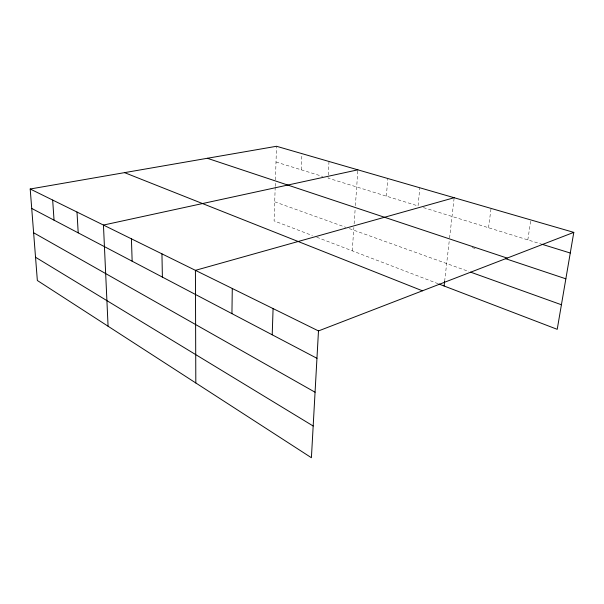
<?xml version="1.0" encoding="UTF-8"?>
<svg xmlns="http://www.w3.org/2000/svg" width="604" height="604" viewBox="0 0 604 604"><rect width="100%" height="100%" fill="white"/><g stroke="black" fill="none" stroke-linecap="round" stroke-linejoin="round"><path stroke-width="0.45" stroke-dasharray="3.02 2.27" d="M275.19 187.248L274.095 220.89L312.434 235.575M275.22 186.342L275.371 181.789M275.432 179.909L276.526 146.274M301.23 169.815L301.94 153.635M328.999 161.472L328.063 178.112L418.051 205.941L419.833 187.776M352.253 250.826L353.876 227.444M354.125 223.827L355.197 208.456M355.386 205.647L357.878 169.83M386.349 196.134L387.813 178.505M444.635 281.321L449.353 239.901M449.557 238.097L454.163 197.719M488.523 227.738L491.06 208.41M527.821 239.894L530.825 219.924M276.013 162.015L322.695 176.451M423.419 207.602L541.086 243.993M472.177 247.527L475.688 248.697M274.714 201.804L345.813 227.331M349.316 228.591L468.832 271.506M316.768 237.229L438.081 283.699"/><path stroke-width="0.91" d="M231.936 313.635L232.283 288.493M272.208 334.797L273.084 308.576M573.8 232.374L318.482 330.932L311.407 457.726L37.35 280.498L30.2 188.999L276.526 146.274L573.8 232.374L557.22 329.323L438.942 284.023M444.099 286.002L444.635 281.321M454.163 197.719L195.417 270.343L195.817 382.981M357.878 169.83L103.45 225.066L108.078 326.236M541.969 244.265L570.267 253.023M207.331 158.278L507.149 258.097M505.586 258.686L565.857 278.814M470.607 272.147L561.426 304.756M124.56 172.631L422.43 290.803M30.2 188.999L318.482 330.932M31.718 208.433L316.957 358.308M33.62 232.751L315.062 392.223M35.53 257.244L313.174 426.009M52.669 200.06L54.043 220.158M77.002 212.042L78.203 232.857M131.415 238.829L132.155 261.207M161.947 253.861L162.385 277.093"/></g></svg>
